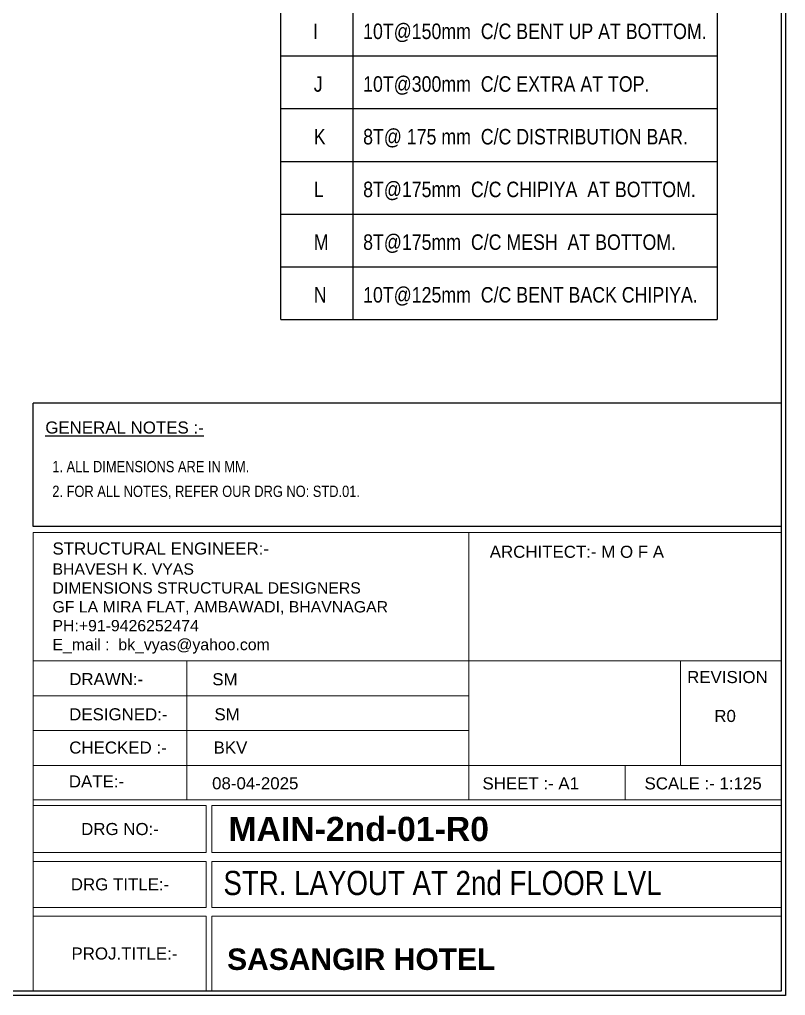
# Model space of a CAD drawing. Header units: millimetres. Extents: x 1772430 to 1864909, y -1443517 to -1381610.
# Drawn here: x 1848228 to 1864909, y -1443517 to -1422258 of the extents above; entities that cross this region are included whole.
import ezdxf

# ---------------------------------------------------------------- set-up
doc = ezdxf.new("R2010")
doc.units = ezdxf.units.MM
doc.header["$LTSCALE"] = 100
doc.header["$MEASUREMENT"] = 0
for name, color, linetype in [('PDF_PDF_Geometry', 7, 'Continuous'), ('PDF_TEXT', 7, 'Continuous'), ('TIT', 7, 'Continuous')]:
    doc.layers.add(name, color=color, linetype=linetype)
doc.layers.add('text', color=222, linetype='Continuous', lineweight=15)
doc.styles.add('meer', font='ARIALN.TTF')
doc.styles.add('PDF Arial', font='arial.ttf')

msp = doc.modelspace()

# ---------------------------------------------------------------- linework, layer by layer
for p, q in [((1853920.1, -1428792.1), (1853920.1, -1411365.8)), ((1855485.5, -1412719.8), (1855485.5, -1428792.1)), ((1853920.1, -1423052), (1863424.9, -1423052)), ((1853920.1, -1424200), (1863424.9, -1424200)), ((1853920.1, -1425348.1), (1863424.9, -1425348.1)), ((1853920.1, -1426496.1), (1863424.9, -1426496.1)), ((1853920.1, -1427644.1), (1863424.9, -1427644.1)), ((1853920.1, -1428792.1), (1863424.9, -1428792.1))]:
    msp.add_line(p, q)
at = {"lineweight": -3}
for points in [[(1864909.2, -1381609.6), (1864909.2, -1443517), (1777354.7, -1443517), (1777354.7, -1381609.6)], [(1864814.9, -1443422.8), (1777449, -1443422.8), (1777449, -1381703.8), (1864814.9, -1381703.8)]]:
    msp.add_lwpolyline(points, close=True, dxfattribs=at)
msp.add_lwpolyline([(1863424.9, -1411365.8), (1863424.9, -1428792.1)])
at = {"layer": 'PDF_PDF_Geometry', "color": 0, "linetype": 'Continuous', "lineweight": 18}
for p, q in [((1848527.9, -1433434.5), (1864805.6, -1433434.5)), ((1848530.5, -1436224.4), (1858016.4, -1436224.4)), ((1861415.7, -1438506.5), (1861415.7, -1439253))]:
    msp.add_line(p, q, dxfattribs=at)
for points in [[(1864804.2, -1433434.5), (1848527.9, -1433434.5), (1848527.9, -1443422.8)], [(1858016.4, -1433434.5), (1858016.4, -1436224.4)], [(1848549.2, -1436224.4), (1864814.9, -1436224.4)], [(1851868.5, -1436224.4), (1851868.5, -1439253)], [(1858016.4, -1436224.4), (1858016.4, -1439253)], [(1862623.4, -1436224.4), (1862623.4, -1438506.5)], [(1858016.4, -1436986.9), (1848538.5, -1436986.9)], [(1858016.4, -1437744.1), (1848538.5, -1437744.1)], [(1864814.9, -1438506.5), (1848538.5, -1438506.5)], [(1864814.9, -1439253), (1848538.5, -1439253)], [(1852295.1, -1439253), (1852295.1, -1439253), (1848538.5, -1439253)], [(1864814.9, -1439253), (1848538.5, -1439253)], [(1848538.5, -1440404.8), (1852295.1, -1440404.8), (1852295.1, -1439381), (1848538.5, -1439381)], [(1864814.9, -1439253), (1852417.7, -1439253), (1852417.7, -1439253)], [(1864814.9, -1439381), (1852417.7, -1439381), (1852417.7, -1440404.8), (1864814.9, -1440404.8)], [(1848538.5, -1440596.7), (1852295.1, -1440596.7), (1852295.1, -1441599.2), (1848538.5, -1441599.2)], [(1864814.9, -1441599.2), (1852417.7, -1441599.2), (1852417.7, -1440596.7), (1864814.9, -1440596.7)], [(1848538.5, -1441785.8), (1852295.1, -1441785.8), (1852295.1, -1443422.8)], [(1852417.7, -1443422.8), (1852417.7, -1441785.8), (1864814.9, -1441785.8)]]:
    msp.add_lwpolyline(points, dxfattribs=at)
at = {"layer": 'TIT', "color": 7}
msp.add_line((1848527.9, -1433304.3), (1848527.9, -1430615.3), dxfattribs=at)
at = {"layer": 'TIT', "color": 7, "lineweight": 25}
for p, q in [((1848527.9, -1433304.3), (1848527.9, -1430615.3)), ((1864814.9, -1433304.3), (1848527.9, -1433304.3)), ((1864814.6, -1433304.3), (1848527.9, -1433304.3))]:
    msp.add_line(p, q, dxfattribs=at)
msp.add_lwpolyline([(1864814.9, -1430615.3), (1848527.9, -1430615.3)], dxfattribs=at)

# ---------------------------------------------------------------- texts
at = {"layer": 'PDF_TEXT', "color": 0, "linetype": 'Continuous', "lineweight": 30, "style": 'PDF Arial'}
msp.add_text('%%UGENERAL NOTES :-', height=262.982, dxfattribs=at).set_placement((1848790, -1431276.8))
at = {"layer": 'PDF_TEXT', "color": 7, "linetype": 'Continuous', "lineweight": 30, "style": 'PDF Arial', "width": 0.8125}
for s, p in [('1. ALL DIMENSIONS ARE IN MM.', (1848942.5, -1432119.8)), ('2. FOR ALL NOTES, REFER OUR DRG NO: STD.01.', (1848942.5, -1432658.3))]:
    msp.add_text(s, height=246.482, dxfattribs=at).set_placement(p)
at = {"layer": 'PDF_TEXT', "color": 0, "linetype": 'Continuous', "lineweight": 30, "style": 'PDF Arial'}
for s, insert, char_height, width, attachment_point in [('STRUCTURAL ENGINEER:-', (1848946.3, -1433916.2), 262.982, 15351.406, 7), ('ARCHITECT:- M O F A', (1858468.9, -1433987.3), 262.982, 15351.406, 7), ('DRAWN:-', (1849310.7, -1436757.6), 262.98, 15351.406, 7), ('SM', (1852426.7, -1436764), 262.98, 15351.406, 7), ('REVISION', (1862767.4, -1436715.8), 262.98, 15351.406, 7), ('DESIGNED:-          SM', (1849309.1, -1437527.7), 262.982, 15351.406, 7), ('R0', (1863359.2, -1437563.9), 262.98, 15351.406, 7), ('\\pxt16;CHECKED :-          BKV', (1849311.2, -1438251.4), 262.982, 15351.406, 7), ('DATE:-', (1849302.2, -1438986.1), 262.98, 15351.406, 7), ('SHEET :- A1', (1858309.9, -1439032.3), 262.982, 15351.406, 7), ('SCALE :- 1:125', (1861839.2, -1439032.3), 262.982, 15351.406, 7), ('DRG NO:-', (1850416.8, -1439892.9), 262.98, 3756.545, 5), ('{\\fArial Narrow|b0|i0|c0|p34;STR. LAYOUT AT 2nd FLOOR LVL  }', (1852669.2, -1441070.3), 525.964, 24345.646, 4), ('DRG TITLE:-', (1850416.8, -1441098), 262.982, 3756.545, 5), ('PROJ.TITLE:-', (1850513, -1442604.3), 262.982, 3756.545, 5), ('\\A1;{\\fArial|b1|i0|c0|p34;\\C256;SASANGIR HOTEL}', (1852749.1, -1442730), 467.654, 24345.646, 4)]:
    msp.add_mtext(s, dxfattribs=dict(at, insert=insert, char_height=char_height, width=width, attachment_point=attachment_point))
at = {"layer": 'PDF_TEXT', "color": 7, "linetype": 'Continuous', "lineweight": 30, "insert": (1848946.3, -1435087.7), "char_height": 246.482, "width": 15351.406, "attachment_point": 4, "style": 'PDF Arial'}
msp.add_mtext('BHAVESH K. VYAS\\PDIMENSIONS STRUCTURAL DESIGNERS{\\fArial|b1|i0|c0|p34;\\P}GF LA MIRA FLAT, AMBAWADI, BHAVNAGAR\\PPH:+91-9426252474{\\fArial|b1|i0|c0|p34;\\P}E_mail :  bk_vyas@yahoo.com', dxfattribs=at)
at = {"layer": 'PDF_TEXT', "color": 4, "linetype": 'Continuous', "lineweight": 30, "style": 'PDF Arial'}
for s, insert, char_height, width, attachment_point in [('\\pxt1,2;08-04-2025', (1852422.7, -1439030.5), 262.982, 15351.406, 7), ('{\\fArial|b1|i0|c0|p34;MAIN-2nd-01-R0}', (1852778.5, -1439892.9), 525.964, 30915.316, 4)]:
    msp.add_mtext(s, dxfattribs=dict(at, insert=insert, char_height=char_height, width=width, attachment_point=attachment_point))
at = {"layer": 'text', "style": 'meer'}
for s, p in [('I', (1854622.1, -1422683.7)), ('10T@150mm  C/C BENT UP AT BOTTOM.', (1855711.4, -1422683.7)), ('J', (1854637.2, -1423831.7)), ('10T@300mm  C/C EXTRA AT TOP.', (1855711.4, -1423831.7)), ('K', (1854637.2, -1424979.7)), ('8T@ 175 mm  C/C DISTRIBUTION BAR.', (1855711.4, -1424979.7)), ('L', (1854637.2, -1426127.8)), ('8T@175mm  C/C CHIPIYA  AT BOTTOM.', (1855711.4, -1426127.8)), ('M', (1854637.2, -1427275.8)), ('8T@175mm  C/C MESH  AT BOTTOM.', (1855711.4, -1427275.8)), ('N', (1854637.2, -1428423.8)), ('10T@125mm  C/C BENT BACK CHIPIYA.', (1855711.4, -1428423.8))]:
    msp.add_text(s, height=337.5, dxfattribs=at).set_placement(p)

doc.saveas('drawing.dxf')
